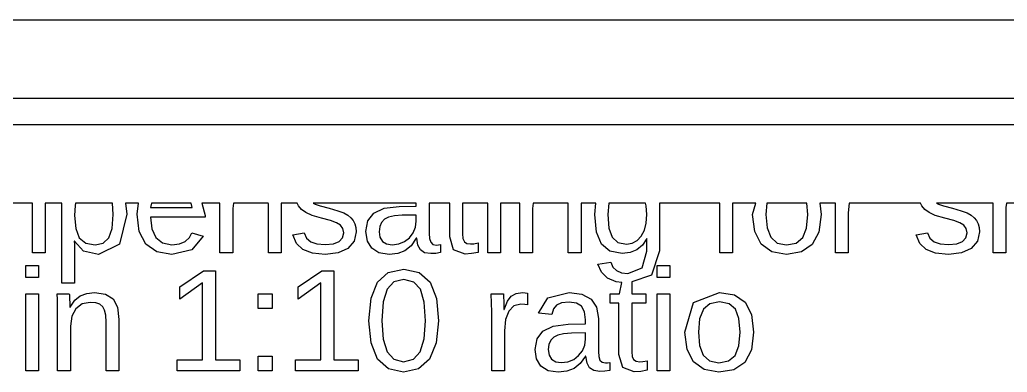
# Model space of a CAD drawing. Extents: x -25 to 123, y -44 to 109.
# Drawn here: x 54.83 to 74.12, y -9.95 to -3.07 of the extents above; entities that cross this region are included whole.
import ezdxf

# ---------------------------------------------------------------- set-up
doc = ezdxf.new("R2010")
doc.units = 0

msp = doc.modelspace()

# ---------------------------------------------------------------- linework, layer by layer
for p, q in [((-7.66949, -3.06779), (99.7035, -3.06779)), ((101.237, -4.6017), (-9.2034, -4.6017)), ((-9.71469, -5.11299), (101.749, -5.11299)), ((55.0752, -6.6469), (54.4688, -6.6469)), ((55.0769, -6.66824), (55.0752, -6.6469)), ((55.0769, -7.61964), (55.0769, -6.66824)), ((55.6471, -6.6469), (55.3238, -6.6469)), ((55.3238, -6.6469), (55.3238, -7.61964)), ((55.6471, -8.20906), (55.6471, -6.6469)), ((55.9077, -6.69511), (55.8967, -6.88736)), ((55.918, -6.6469), (55.9077, -6.69511)), ((56.6366, -6.6469), (55.918, -6.6469)), ((56.654, -6.86795), (56.6366, -6.6469)), ((57.1473, -6.6469), (56.8947, -6.6469)), ((56.8947, -6.6469), (56.9161, -6.8624)), ((57.1191, -6.85963), (57.1473, -6.6469)), ((57.3985, -6.6469), (57.384, -6.73064)), ((57.384, -6.73064), (58.1939, -6.73064)), ((58.1774, -6.6469), (57.3985, -6.6469)), ((58.1939, -6.73064), (58.1774, -6.6469)), ((58.7381, -6.6469), (58.3851, -6.6469)), ((58.3851, -6.6469), (58.4519, -6.88875)), ((58.7381, -7.61964), (58.7381, -6.6469)), ((59.0015, -6.6469), (58.9878, -6.75006)), ((58.9878, -6.75006), (58.9878, -7.61964)), ((59.6842, -6.6469), (59.0015, -6.6469)), ((59.6854, -6.66824), (59.6842, -6.6469)), ((59.6854, -7.61964), (59.6854, -6.66824)), ((60.2486, -6.6469), (59.9364, -6.6469)), ((59.9364, -6.6469), (59.9364, -7.61964)), ((60.2739, -6.70291), (60.2486, -6.6469)), ((60.3351, -6.77347), (60.2739, -6.70291)), ((62.5763, -6.6469), (60.5617, -6.6469)), ((60.5617, -6.6469), (60.5971, -6.66685)), ((60.5971, -6.66685), (60.6983, -6.70152)), ((60.6983, -6.70152), (60.8717, -6.74728)), ((60.8717, -6.74728), (61.0423, -6.79532)), ((61.7449, -6.84299), (61.9451, -6.74728)), ((61.9451, -6.74728), (62.2393, -6.70984)), ((62.2393, -6.70984), (62.5763, -6.7043)), ((62.5763, -6.7043), (62.5763, -6.6469)), ((63.2301, -6.6469), (62.8287, -6.6469)), ((62.8287, -6.6469), (62.8287, -7.24239)), ((63.2301, -7.30203), (63.2301, -6.6469)), ((63.9744, -6.6469), (63.4797, -6.6469)), ((63.4797, -6.6469), (63.4797, -7.24794)), ((63.9744, -7.61964), (63.9744, -6.6469)), ((64.5976, -6.6469), (64.224, -6.6469)), ((64.224, -6.6469), (64.224, -7.61964)), ((64.5976, -7.61964), (64.5976, -6.6469)), ((64.861, -6.6469), (64.8473, -6.75006)), ((64.8473, -6.75006), (64.8473, -7.61964)), ((65.5437, -6.6469), (64.861, -6.6469)), ((65.5449, -6.66824), (65.5437, -6.6469)), ((65.5449, -7.61964), (65.5449, -6.66824)), ((66.0854, -6.6469), (65.7959, -6.6469)), ((65.7959, -6.6469), (65.7959, -7.61964)), ((66.0627, -6.8721), (66.0854, -6.6469)), ((66.3388, -6.6469), (66.3207, -6.86932)), ((67.0576, -6.6469), (66.3388, -6.6469)), ((67.071, -6.69891), (67.0576, -6.6469)), ((67.0835, -6.86932), (67.071, -6.69891)), ((68.5079, -6.6469), (67.3317, -6.6469)), ((67.3317, -6.6469), (67.3317, -7.57663)), ((68.5079, -7.61964), (68.5079, -6.6469)), ((69.2107, -6.6469), (68.7576, -6.6469)), ((68.7576, -6.6469), (68.7576, -7.61964)), ((69.1469, -6.86795), (69.2107, -6.6469)), ((69.4294, -6.6469), (69.409, -6.86795)), ((70.2069, -6.6469), (69.4294, -6.6469)), ((70.2259, -6.86795), (70.2069, -6.6469)), ((70.7673, -6.6469), (70.4621, -6.6469)), ((70.4621, -6.6469), (70.488, -6.86795)), ((70.7673, -7.61964), (70.7673, -6.6469)), ((71.0346, -6.6469), (71.0169, -6.83745)), ((72.4294, -6.6469), (71.0346, -6.6469)), ((72.4548, -6.70291), (72.4294, -6.6469)), ((72.516, -6.77347), (72.4548, -6.70291)), ((73.8488, -6.6469), (72.7425, -6.6469)), ((72.7425, -6.6469), (72.778, -6.66685)), ((72.778, -6.66685), (72.8792, -6.70152)), ((72.8792, -6.70152), (73.0526, -6.74728)), ((73.0526, -6.74728), (73.2232, -6.79532)), ((73.8488, -7.61964), (73.8488, -6.6469)), ((74.111, -6.6469), (74.0984, -6.73482)), ((74.0984, -6.73482), (74.0984, -7.61964)), ((74.7949, -6.6469), (74.111, -6.6469)), ((55.8967, -6.88736), (55.9203, -7.14394)), ((56.6327, -7.14342), (56.654, -6.86795)), ((56.9161, -6.8624), (56.7781, -7.45113)), ((57.1626, -7.20253), (57.1191, -6.85963)), ((58.4519, -6.92201), (57.3812, -6.92201)), ((57.3812, -6.92201), (57.4079, -7.15051)), ((58.4519, -6.88875), (58.4519, -6.92201)), ((60.4161, -6.8326), (60.3351, -6.77347)), ((60.538, -6.88651), (60.4161, -6.8326)), ((60.7219, -6.94144), (60.538, -6.88651)), ((60.9008, -6.98859), (60.7219, -6.94144)), ((61.0423, -6.79532), (61.1574, -6.83954)), ((61.1574, -6.83954), (61.2356, -6.88408)), ((61.2356, -6.88408), (61.2954, -6.93312)), ((61.2954, -6.93312), (61.3403, -6.98842)), ((61.6299, -6.99484), (61.7449, -6.84299)), ((62.0361, -6.92064), (61.9558, -6.96295)), ((62.1483, -6.89499), (62.0361, -6.92064)), ((62.3031, -6.88458), (62.1483, -6.89499)), ((62.5763, -6.87904), (62.3031, -6.88458)), ((62.5763, -7.00246), (62.5763, -6.87904)), ((66.0951, -7.21223), (66.0627, -6.8721)), ((66.3207, -6.86932), (66.3411, -7.13387)), ((67.071, -7.03592), (67.0835, -6.86932)), ((69.1888, -7.202), (69.1469, -6.86795)), ((69.409, -6.86795), (69.4331, -7.12779)), ((70.2018, -7.13387), (70.2259, -6.86795)), ((70.488, -6.86795), (70.4447, -7.21155)), ((71.0169, -6.83745), (71.0169, -7.61964)), ((72.597, -6.8326), (72.516, -6.77347)), ((72.7188, -6.88651), (72.597, -6.8326)), ((72.9028, -6.94144), (72.7188, -6.88651)), ((73.0817, -6.98859), (72.9028, -6.94144)), ((73.2232, -6.79532), (73.3383, -6.83954)), ((73.3383, -6.83954), (73.4164, -6.88408)), ((73.4164, -6.88408), (73.4763, -6.93312)), ((73.4763, -6.93312), (73.5212, -6.98842)), ((61.018, -7.0295), (60.9008, -6.98859)), ((61.0978, -7.08012), (61.018, -7.0295)), ((61.1436, -7.14392), (61.0978, -7.08012)), ((61.3403, -6.98842), (61.3737, -7.0517)), ((61.3737, -7.0517), (61.3946, -7.12364)), ((61.3946, -7.12364), (61.4015, -7.20494)), ((61.5916, -7.20079), (61.6299, -6.99484)), ((61.8603, -7.10336), (61.8482, -7.20494)), ((61.8967, -7.02327), (61.8603, -7.10336)), ((61.9558, -6.96295), (61.8967, -7.02327)), ((62.5146, -7.22644), (62.5609, -7.11601)), ((62.5609, -7.11601), (62.5763, -7.00246)), ((66.3411, -7.13387), (66.4025, -7.31175)), ((67.0335, -7.17792), (67.071, -7.03592)), ((69.4331, -7.12779), (69.5054, -7.31381)), ((70.1295, -7.31868), (70.2018, -7.13387)), ((73.1989, -7.0295), (73.0817, -6.98859)), ((73.2786, -7.08012), (73.1989, -7.0295)), ((73.3244, -7.14392), (73.2786, -7.08012)), ((73.5212, -6.98842), (73.5546, -7.0517)), ((73.5546, -7.0517), (73.5754, -7.12364)), ((73.5754, -7.12364), (73.5824, -7.20494)), ((55.9203, -7.14394), (55.991, -7.32283)), ((55.991, -7.32283), (56.1148, -7.42789)), ((56.4583, -7.42876), (56.5687, -7.32631)), ((56.5687, -7.32631), (56.6327, -7.14342)), ((57.2932, -7.44905), (57.1626, -7.20253)), ((57.4079, -7.15051), (57.488, -7.32008)), ((57.488, -7.32008), (57.6194, -7.42513)), ((58.0601, -7.39496), (58.1421, -7.32111)), ((58.1421, -7.32111), (58.1926, -7.22992)), ((58.4117, -7.29233), (58.1915, -7.55859)), ((58.1926, -7.22992), (58.4117, -7.29233)), ((60.163, -7.26736), (60.3835, -7.22435)), ((60.2353, -7.43707), (60.163, -7.26736)), ((60.3835, -7.22435), (60.4324, -7.3289)), ((60.4324, -7.3289), (60.5153, -7.4012)), ((61.0707, -7.39911), (61.1368, -7.32631)), ((61.1368, -7.32631), (61.1588, -7.22435)), ((61.1588, -7.22435), (61.1436, -7.14392)), ((61.4015, -7.20494), (61.3615, -7.39287)), ((61.62, -7.38663), (61.5916, -7.20079)), ((61.8482, -7.20494), (61.8647, -7.31314)), ((61.8647, -7.31314), (61.9141, -7.39357)), ((62.3461, -7.39772), (62.4416, -7.3237)), ((62.4416, -7.3237), (62.5146, -7.22644)), ((62.5763, -7.33255), (62.4728, -7.4794)), ((62.5846, -7.33255), (62.5763, -7.33255)), ((62.6066, -7.46725), (62.5846, -7.33255)), ((62.8287, -7.24239), (62.836, -7.33966)), ((63.3049, -7.55688), (63.2301, -7.30203)), ((63.4797, -7.24794), (63.4885, -7.34001)), ((66.1924, -7.44768), (66.0951, -7.21223)), ((66.4025, -7.31175), (66.5135, -7.41263)), ((66.8921, -7.37692), (66.9732, -7.2925)), ((66.9732, -7.2925), (67.0335, -7.17792)), ((69.3147, -7.44696), (69.1888, -7.202)), ((69.5054, -7.31381), (69.6293, -7.42564)), ((70.001, -7.42685), (70.1295, -7.31868)), ((70.4447, -7.21155), (70.3147, -7.45459)), ((72.3439, -7.26736), (72.5644, -7.22435)), ((72.4162, -7.43707), (72.3439, -7.26736)), ((72.5644, -7.22435), (72.6133, -7.3289)), ((72.6133, -7.3289), (72.6961, -7.4012)), ((73.2516, -7.39911), (73.3176, -7.32631)), ((73.3176, -7.32631), (73.3397, -7.22435)), ((73.3397, -7.22435), (73.3244, -7.14392)), ((73.5824, -7.20494), (73.5423, -7.39287)), ((55.8981, -7.38663), (55.8912, -7.38663)), ((55.8912, -7.38663), (55.8953, -7.45113)), ((55.8953, -7.45113), (55.8967, -7.62242)), ((56.0742, -7.58217), (55.8981, -7.38663)), ((56.1148, -7.42789), (56.2975, -7.46292)), ((56.2975, -7.46292), (56.4583, -7.42876)), ((56.7781, -7.45113), (56.3641, -7.64737)), ((57.5069, -7.59778), (57.2932, -7.44905)), ((57.6194, -7.42513), (57.8001, -7.46016)), ((57.8001, -7.46016), (57.9462, -7.44385)), ((57.9462, -7.44385), (58.0601, -7.39496)), ((60.3606, -7.55515), (60.2353, -7.43707)), ((60.5153, -7.4012), (60.6345, -7.44333)), ((60.6345, -7.44333), (60.7926, -7.45737)), ((60.7926, -7.45737), (60.9572, -7.44281)), ((60.9572, -7.44281), (61.0707, -7.39911)), ((61.3615, -7.39287), (61.2413, -7.53226)), ((61.7053, -7.52809), (61.62, -7.38663)), ((61.9141, -7.39357), (61.994, -7.44351)), ((61.994, -7.44351), (62.102, -7.46016)), ((62.102, -7.46016), (62.2317, -7.44455)), ((62.2317, -7.44455), (62.3461, -7.39772)), ((62.4728, -7.4794), (62.3537, -7.57594)), ((62.656, -7.56068), (62.6066, -7.46725)), ((62.836, -7.33966), (62.8578, -7.40953)), ((62.8578, -7.40953), (62.9002, -7.45164)), ((62.9002, -7.45164), (62.9688, -7.4657)), ((62.9688, -7.4657), (63.0073, -7.46326)), ((63.0073, -7.46326), (63.0506, -7.45598)), ((63.0506, -7.45598), (63.0506, -7.61131)), ((63.4885, -7.34001), (63.515, -7.39981)), ((63.515, -7.39981), (63.5634, -7.43259)), ((63.5634, -7.43259), (63.6378, -7.44351)), ((63.6378, -7.44351), (63.6988, -7.43863)), ((63.6988, -7.43863), (63.782, -7.42407)), ((63.782, -7.42407), (63.782, -7.60854)), ((66.3586, -7.58496), (66.1924, -7.44768)), ((66.5135, -7.41263), (66.6827, -7.44627)), ((66.6827, -7.44627), (66.794, -7.42892)), ((66.794, -7.42892), (66.8921, -7.37692)), ((66.9968, -7.46725), (66.8865, -7.55792)), ((67.0807, -7.34088), (66.9968, -7.46725)), ((67.0835, -7.34088), (67.0807, -7.34088)), ((67.0835, -7.58218), (67.0835, -7.34088)), ((69.5227, -7.59726), (69.3147, -7.44696)), ((69.6293, -7.42564), (69.8084, -7.46292)), ((69.8084, -7.46292), (70.001, -7.42685)), ((70.3147, -7.45459), (70.1021, -7.59917)), ((72.5415, -7.55515), (72.4162, -7.43707)), ((72.6961, -7.4012), (72.8154, -7.44333)), ((72.8154, -7.44333), (72.9735, -7.45737)), ((72.9735, -7.45737), (73.138, -7.44281)), ((73.138, -7.44281), (73.2516, -7.39911)), ((73.5423, -7.39287), (73.4222, -7.53226)), ((55.3238, -7.61964), (55.0769, -7.61964)), ((55.8967, -7.62242), (55.8967, -8.20906)), ((56.3641, -7.64737), (56.0742, -7.58217)), ((57.8001, -7.64737), (57.5069, -7.59778)), ((58.1915, -7.55859), (57.8001, -7.64737)), ((58.9878, -7.61964), (58.7381, -7.61964)), ((59.9364, -7.61964), (59.6854, -7.61964)), ((60.5446, -7.6243), (60.3606, -7.55515)), ((60.7926, -7.64737), (60.5446, -7.6243)), ((61.0491, -7.61859), (60.7926, -7.64737)), ((61.2413, -7.53226), (61.0491, -7.61859)), ((61.8472, -7.61755), (61.7053, -7.52809)), ((62.0451, -7.64737), (61.8472, -7.61755)), ((62.2131, -7.62952), (62.0451, -7.64737)), ((62.3537, -7.57594), (62.2131, -7.62952)), ((62.7381, -7.6153), (62.656, -7.56068)), ((62.8579, -7.6335), (62.7381, -7.6153)), ((62.9553, -7.62796), (62.8579, -7.6335)), ((63.0506, -7.61131), (62.9553, -7.62796)), ((63.5296, -7.64183), (63.3049, -7.55688)), ((63.6572, -7.6335), (63.5296, -7.64183)), ((63.782, -7.60854), (63.6572, -7.6335)), ((64.224, -7.61964), (63.9744, -7.61964)), ((64.8473, -7.61964), (64.5976, -7.61964)), ((65.7959, -7.61964), (65.5449, -7.61964)), ((66.5981, -7.63074), (66.3586, -7.58496)), ((66.7527, -7.61253), (66.5981, -7.63074)), ((66.8865, -7.55792), (66.7527, -7.61253)), ((66.9902, -7.90984), (67.0835, -7.58218)), ((67.3317, -7.57663), (67.1747, -8.05095)), ((68.7576, -7.61964), (68.5079, -7.61964)), ((69.8112, -7.64737), (69.5227, -7.59726)), ((70.1021, -7.59917), (69.8112, -7.64737)), ((71.0169, -7.61964), (70.7673, -7.61964)), ((72.7254, -7.6243), (72.5415, -7.55515)), ((72.9735, -7.64737), (72.7254, -7.6243)), ((73.2299, -7.61859), (72.9735, -7.64737)), ((73.4222, -7.53226), (73.2299, -7.61859)), ((74.0984, -7.61964), (73.8488, -7.61964)), ((54.9441, -8.10089), (54.9441, -7.86234)), ((54.9441, -7.86234), (55.1937, -7.86234)), ((55.1937, -7.86234), (55.1937, -8.10089)), ((66.1251, -7.83876), (66.3762, -7.8027)), ((66.1927, -7.996), (66.1251, -7.83876)), ((66.3762, -7.8027), (66.4162, -7.89474)), ((66.4162, -7.89474), (66.4864, -7.96288)), ((66.7104, -8.01906), (66.9902, -7.90984)), ((67.2807, -8.10089), (67.2807, -7.86234)), ((67.2807, -7.86234), (67.5303, -7.86234)), ((67.5303, -7.86234), (67.5303, -8.10089)), ((55.1937, -8.10089), (54.9441, -8.10089)), ((57.957, -8.28395), (58.4189, -7.96635)), ((58.4189, -7.96635), (58.6491, -7.96635)), ((58.6491, -7.96635), (58.6491, -9.7083)), ((60.2705, -8.28395), (60.7323, -7.96635)), ((60.7323, -7.96635), (60.9626, -7.96635)), ((60.9626, -7.96635), (60.9626, -9.7083)), ((61.8153, -8.18825), (62.0274, -7.99998)), ((62.0274, -7.99998), (62.3347, -7.93723)), ((62.3347, -7.93723), (62.6348, -8.00069)), ((62.6348, -8.00069), (62.8444, -8.19104)), ((66.3124, -8.11267), (66.1927, -7.996)), ((66.4864, -7.96288), (66.5851, -8.00502)), ((66.5851, -8.00502), (66.7104, -8.01906)), ((67.1747, -8.05095), (66.786, -8.18138)), ((67.5303, -8.10089), (67.2807, -8.10089)), ((55.8967, -8.20906), (55.6471, -8.20906)), ((58.3981, -8.2049), (57.957, -8.51971)), ((57.957, -8.51971), (57.957, -8.28395)), ((58.3981, -9.7083), (58.3981, -8.2049)), ((60.7115, -8.2049), (60.2705, -8.51971)), ((60.2705, -8.51971), (60.2705, -8.28395)), ((60.7115, -9.7083), (60.7115, -8.2049)), ((61.6921, -8.50238), (61.8153, -8.18825)), ((62.1369, -8.18654), (62.0039, -8.32697)), ((62.3347, -8.13972), (62.1369, -8.18654)), ((62.5277, -8.18723), (62.3347, -8.13972)), ((62.6572, -8.32973), (62.5277, -8.18723)), ((62.8444, -8.19104), (62.9677, -8.50584)), ((66.4829, -8.18495), (66.3124, -8.11267)), ((66.5948, -8.19719), (66.4829, -8.18495)), ((66.546, -8.41988), (66.5948, -8.19719)), ((66.786, -8.18138), (66.786, -8.41988)), ((54.9441, -9.92049), (54.9441, -8.41988)), ((54.9441, -8.41988), (55.1937, -8.41988)), ((55.1937, -8.41988), (55.1937, -9.92049)), ((55.5652, -8.5291), (55.559, -8.41988)), ((55.559, -8.41988), (55.7948, -8.41988)), ((55.7948, -8.41988), (55.7962, -8.43269)), ((55.7962, -8.43269), (55.7975, -8.45732)), ((55.7975, -8.45732), (55.7991, -8.49008)), ((55.7991, -8.49008), (55.801, -8.52736)), ((55.9028, -8.54382), (56.009, -8.45663)), ((56.009, -8.45663), (56.1358, -8.40826)), ((56.1358, -8.40826), (56.2899, -8.39215)), ((56.2899, -8.39215), (56.5036, -8.42282)), ((56.5036, -8.42282), (56.6512, -8.51486)), ((59.4859, -8.70697), (59.4859, -8.41988)), ((59.4859, -8.41988), (59.7563, -8.41988)), ((59.7563, -8.41988), (59.7563, -8.70697)), ((62.0039, -8.32697), (61.9285, -8.57452)), ((62.7305, -8.57797), (62.6572, -8.32973)), ((64.0483, -8.60295), (64.0421, -8.41988)), ((64.0421, -8.41988), (64.2779, -8.41988)), ((64.2779, -8.41988), (64.2862, -8.62408)), ((64.3586, -8.5641), (64.4318, -8.46286)), ((64.4318, -8.46286), (64.5254, -8.40982)), ((64.5254, -8.40982), (64.6509, -8.39215)), ((64.6509, -8.39215), (64.7012, -8.39561)), ((64.7012, -8.39561), (64.7522, -8.40601)), ((64.7522, -8.40601), (64.7522, -8.63484)), ((65.1468, -8.49338), (65.5664, -8.39215)), ((65.5664, -8.39215), (65.8143, -8.42456)), ((65.8143, -8.42456), (65.9921, -8.52182)), ((66.363, -8.60155), (66.363, -8.41988)), ((66.363, -8.41988), (66.546, -8.41988)), ((66.786, -8.41988), (67.0634, -8.41988)), ((67.0634, -8.41988), (67.0634, -8.60155)), ((67.2807, -9.92049), (67.2807, -8.41988)), ((67.2807, -8.41988), (67.5303, -8.41988)), ((67.5303, -8.41988), (67.5303, -9.92049)), ((67.9944, -8.5863), (68.4989, -8.39215)), ((68.4989, -8.39215), (68.7974, -8.43947)), ((68.7974, -8.43947), (69.0051, -8.58145)), ((55.5673, -8.74026), (55.5652, -8.5291)), ((55.801, -8.52736), (55.8033, -8.5844)), ((55.8033, -8.5844), (55.8059, -8.67644)), ((55.8059, -8.67644), (55.81, -8.67644)), ((55.81, -8.67644), (55.9028, -8.54382)), ((56.0441, -8.61577), (55.921, -8.70836)), ((56.2053, -8.58493), (56.0441, -8.61577)), ((56.3138, -8.59393), (56.2053, -8.58493)), ((56.3925, -8.62097), (56.3138, -8.59393)), ((56.4476, -8.66849), (56.3925, -8.62097)), ((56.4854, -8.73886), (56.4476, -8.66849)), ((56.6512, -8.51486), (56.737, -8.67766)), ((56.737, -8.67766), (56.7656, -8.92055)), ((61.651, -8.94273), (61.6921, -8.50238)), ((61.9285, -8.57452), (61.9034, -8.94273)), ((62.755, -8.94273), (62.7305, -8.57797)), ((62.9677, -8.50584), (63.0087, -8.94273)), ((64.0504, -8.76938), (64.0483, -8.60295)), ((64.2862, -8.62408), (64.289, -8.72638)), ((64.2945, -8.72638), (64.3586, -8.5641)), ((64.4821, -8.65443), (64.3819, -8.75482)), ((64.619, -8.62097), (64.4821, -8.65443)), ((64.6939, -8.62445), (64.619, -8.62097)), ((64.7522, -8.63484), (64.6939, -8.62445)), ((64.9645, -8.7971), (65.1468, -8.49338)), ((65.3167, -8.63902), (65.2557, -8.71286)), ((65.4159, -8.59636), (65.3167, -8.63902)), ((65.5608, -8.58214), (65.4159, -8.59636)), ((65.7051, -8.6019), (65.5608, -8.58214)), ((65.8049, -8.66121), (65.7051, -8.6019)), ((65.8632, -8.76625), (65.8049, -8.66121)), ((65.9921, -8.52182), (66.0993, -8.68044)), ((66.0993, -8.68044), (66.135, -8.89696)), ((66.5363, -8.60155), (66.363, -8.60155)), ((66.5363, -9.60287), (66.5363, -8.60155)), ((67.0634, -8.60155), (66.786, -8.60155)), ((66.786, -8.60155), (66.786, -9.5488)), ((67.8263, -9.16879), (67.9944, -8.5863)), ((68.3143, -8.61249), (68.1862, -8.72015)), ((68.5031, -8.5766), (68.3143, -8.61249)), ((68.6894, -8.6118), (68.5031, -8.5766)), ((68.813, -8.71738), (68.6894, -8.6118)), ((69.0051, -8.58145), (69.1268, -8.82294)), ((55.5673, -9.92049), (55.5673, -8.74026)), ((55.843, -8.85571), (55.817, -9.05092)), ((55.921, -8.70836), (55.843, -8.85571)), ((56.5073, -8.83733), (56.4854, -8.73886)), ((56.5146, -8.96909), (56.5073, -8.83733)), ((59.7563, -8.70697), (59.4859, -8.70697)), ((64.0504, -9.92049), (64.0504, -8.76938)), ((64.289, -8.72638), (64.2945, -8.72638)), ((64.3819, -8.75482), (64.3205, -8.9176)), ((65.2252, -8.82069), (64.9645, -8.7971)), ((65.2557, -8.71286), (65.2252, -8.82069)), ((65.8826, -8.92332), (65.8632, -8.76625)), ((68.1862, -8.72015), (68.1128, -8.90408)), ((68.8822, -8.90062), (68.813, -8.71738)), ((69.1268, -8.82294), (69.1674, -9.16879)), ((55.817, -9.05092), (55.817, -9.92049)), ((56.5146, -9.92049), (56.5146, -8.96909)), ((56.7656, -8.92055), (56.7656, -9.92049)), ((61.6933, -9.37613), (61.651, -8.94273)), ((61.9034, -8.94273), (61.9289, -9.30296)), ((62.7293, -9.29776), (62.755, -8.94273)), ((63.0087, -8.94273), (62.9656, -9.37439)), ((64.3205, -8.9176), (64.3001, -9.13829)), ((65.0511, -9.14383), (65.2514, -9.04814)), ((65.2514, -9.04814), (65.5456, -9.01068)), ((65.5456, -9.01068), (65.8826, -9.00514)), ((65.8826, -9.00514), (65.8826, -8.92332)), ((66.135, -8.89696), (66.135, -9.54324)), ((68.1128, -8.90408), (68.0884, -9.16879)), ((68.9053, -9.16879), (68.8822, -8.90062)), ((64.3001, -9.13829), (64.3001, -9.92049)), ((64.9362, -9.29568), (65.0511, -9.14383)), ((65.3424, -9.2215), (65.2621, -9.26379)), ((65.4546, -9.19585), (65.3424, -9.2215)), ((65.6094, -9.18544), (65.4546, -9.19585)), ((65.8826, -9.17989), (65.6094, -9.18544)), ((65.8826, -9.3033), (65.8826, -9.17989)), ((67.8682, -9.50284), (67.8263, -9.16879)), ((68.0884, -9.16879), (68.1125, -9.42865)), ((68.8812, -9.43472), (68.9053, -9.16879)), ((69.1674, -9.16879), (69.124, -9.51239)), ((61.8202, -9.69165), (61.6933, -9.37613)), ((61.9289, -9.30296), (62.0053, -9.55157)), ((62.6523, -9.54742), (62.7293, -9.29776)), ((62.9656, -9.37439), (62.8361, -9.69026)), ((64.8979, -9.50163), (64.9362, -9.29568)), ((65.1666, -9.40421), (65.1545, -9.5058)), ((65.203, -9.32411), (65.1666, -9.40421)), ((65.2621, -9.26379), (65.203, -9.32411)), ((65.8209, -9.5273), (65.8672, -9.41687)), ((65.8672, -9.41687), (65.8826, -9.3033)), ((68.1125, -9.42865), (68.1848, -9.61465)), ((68.8089, -9.61952), (68.8812, -9.43472)), ((59.4859, -9.92049), (59.4859, -9.63339)), ((59.4859, -9.63339), (59.7563, -9.63339)), ((59.7563, -9.63339), (59.7563, -9.92049)), ((62.0053, -9.55157), (62.1373, -9.69615)), ((62.5202, -9.69511), (62.6523, -9.54742)), ((64.9263, -9.68748), (64.8979, -9.50163)), ((65.1545, -9.5058), (65.1709, -9.61398)), ((65.1709, -9.61398), (65.2203, -9.69443)), ((65.6523, -9.69858), (65.7479, -9.62456)), ((65.7479, -9.62456), (65.8209, -9.5273)), ((65.8826, -9.63339), (65.7791, -9.78024)), ((65.8909, -9.63339), (65.8826, -9.63339)), ((65.9129, -9.7681), (65.8909, -9.63339)), ((66.135, -9.54324), (66.1423, -9.64052)), ((66.1423, -9.64052), (66.1641, -9.71039)), ((66.6112, -9.85773), (66.5363, -9.60287)), ((66.786, -9.5488), (66.7948, -9.64085)), ((66.7948, -9.64085), (66.8213, -9.70067)), ((67.9941, -9.7478), (67.8682, -9.50284)), ((68.1848, -9.61465), (68.3087, -9.72649)), ((68.6804, -9.72771), (68.8089, -9.61952)), ((69.124, -9.51239), (68.994, -9.75543)), ((57.9002, -9.92049), (57.9002, -9.7083)), ((57.9002, -9.7083), (58.3981, -9.7083)), ((58.6491, -9.7083), (59.1248, -9.7083)), ((59.1248, -9.7083), (59.1248, -9.92049)), ((60.2136, -9.92049), (60.2136, -9.7083)), ((60.2136, -9.7083), (60.7115, -9.7083)), ((60.9626, -9.7083), (61.4382, -9.7083)), ((61.4382, -9.7083), (61.4382, -9.92049)), ((62.0313, -9.88406), (61.8202, -9.69165)), ((62.1373, -9.69615), (62.3292, -9.74435)), ((62.3292, -9.74435), (62.5202, -9.69511)), ((62.8361, -9.69026), (62.6223, -9.88373)), ((65.0116, -9.82895), (64.9263, -9.68748)), ((65.1534, -9.9184), (65.0116, -9.82895)), ((65.2203, -9.69443), (65.3003, -9.74435)), ((65.3003, -9.74435), (65.4083, -9.761)), ((65.4083, -9.761), (65.5379, -9.74541)), ((65.5379, -9.74541), (65.6523, -9.69858)), ((65.7791, -9.78024), (65.66, -9.8768)), ((65.9623, -9.86154), (65.9129, -9.7681)), ((66.1641, -9.71039), (66.2064, -9.7525)), ((66.2064, -9.7525), (66.2751, -9.76654)), ((66.2751, -9.76654), (66.3136, -9.76411)), ((66.3136, -9.76411), (66.3569, -9.75682)), ((66.3569, -9.75682), (66.3569, -9.91216)), ((66.8213, -9.70067), (66.8697, -9.73343)), ((66.8697, -9.73343), (66.9441, -9.74435)), ((66.9441, -9.74435), (67.0051, -9.73949)), ((67.0051, -9.73949), (67.0883, -9.72493)), ((67.0883, -9.72493), (67.0883, -9.90938)), ((68.2021, -9.89812), (67.9941, -9.7478)), ((68.3087, -9.72649), (68.4878, -9.76376)), ((68.4878, -9.76376), (68.6804, -9.72771)), ((68.994, -9.75543), (68.7815, -9.90001)), ((55.1937, -9.92049), (54.9441, -9.92049)), ((55.817, -9.92049), (55.5673, -9.92049)), ((56.7656, -9.92049), (56.5146, -9.92049)), ((59.1248, -9.92049), (57.9002, -9.92049)), ((59.7563, -9.92049), (59.4859, -9.92049)), ((61.4382, -9.92049), (60.2136, -9.92049)), ((62.3264, -9.94821), (62.0313, -9.88406)), ((62.6223, -9.88373), (62.3264, -9.94821)), ((64.3001, -9.92049), (64.0504, -9.92049)), ((65.3514, -9.94821), (65.1534, -9.9184)), ((65.5194, -9.93036), (65.3514, -9.94821)), ((65.66, -9.8768), (65.5194, -9.93036)), ((66.0443, -9.91615), (65.9623, -9.86154)), ((66.1641, -9.93434), (66.0443, -9.91615)), ((66.2616, -9.9288), (66.1641, -9.93434)), ((66.3569, -9.91216), (66.2616, -9.9288)), ((66.8359, -9.94267), (66.6112, -9.85773)), ((66.9635, -9.93434), (66.8359, -9.94267)), ((67.0883, -9.90938), (66.9635, -9.93434)), ((67.5303, -9.92049), (67.2807, -9.92049)), ((68.4906, -9.94821), (68.2021, -9.89812)), ((68.7815, -9.90001), (68.4906, -9.94821))]:
    msp.add_line(p, q)

doc.saveas('drawing.dxf')
